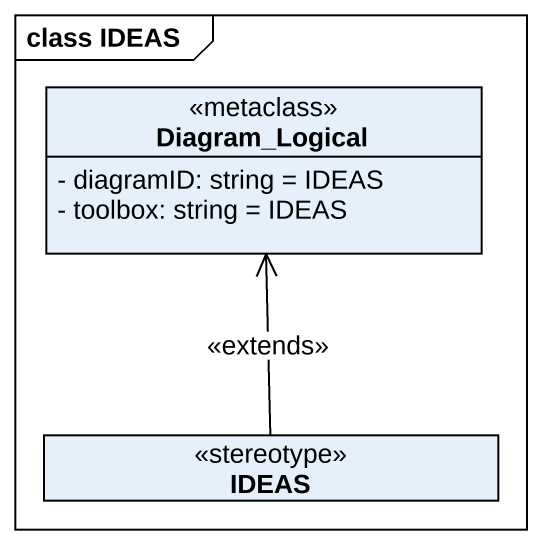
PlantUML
@startuml
mainframe class IDEAS
hide circle
hide empty members
skinparam classAttributeIconSize 0
class Diagram_Logical <<metaclass>> {
  - diagramID: string = IDEAS
  - toolbox: string = IDEAS
}
class IDEAS <<stereotype>>
IDEAS -up-> Diagram_Logical : <<extends>>
@enduml
